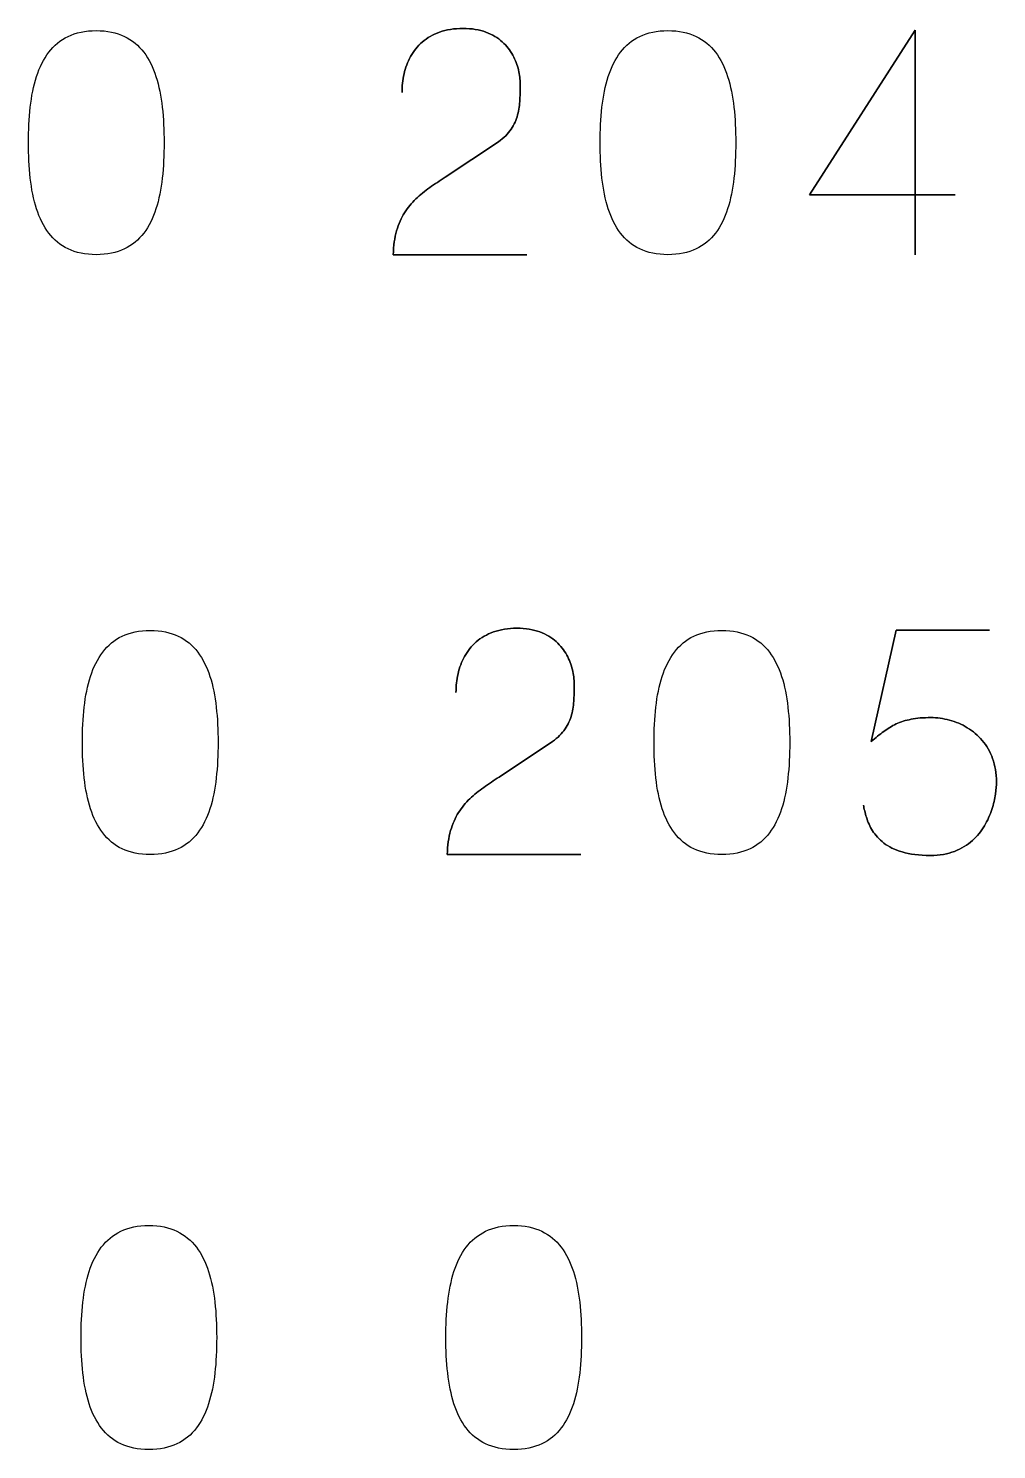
# Model space of a CAD drawing. Header units: millimetres. Extents: x -63 to 11, y -162 to 25.
# Drawn here: x -25.24 to 2.22, y -56.84 to -16.55 of the extents above; entities that cross this region are included whole.
import ezdxf

# ---------------------------------------------------------------- set-up
doc = ezdxf.new("R2010")
doc.units = ezdxf.units.MM
doc.header["$MEASUREMENT"] = 0
doc.layers.add('Layer 1', color=7, linetype='Continuous')

msp = doc.modelspace()

# ---------------------------------------------------------------- linework, layer by layer
at = {"layer": 'Layer 1'}
for points, knots in [([(-23.3139, -22.9685), (-23.0051, -22.967), (-22.739, -22.9126), (-22.5169, -22.8068), (-22.5169, -22.8068), (-22.2963, -22.7009), (-22.1125, -22.5494), (-21.9655, -22.3568), (-21.9655, -22.3568), (-21.8199, -22.1627), (-21.7052, -21.9333), (-21.6199, -21.6686), (-21.6199, -21.6686), (-21.5361, -21.4039), (-21.4758, -21.1143), (-21.442, -20.7966), (-21.442, -20.7966), (-21.4067, -20.479), (-21.3891, -20.1452), (-21.3906, -19.7923), (-21.3906, -19.7923), (-21.3891, -19.4409), (-21.4067, -19.1071), (-21.442, -18.791), (-21.442, -18.791), (-21.4758, -18.4748), (-21.5361, -18.1837), (-21.6199, -17.919), (-21.6199, -17.919), (-21.7052, -17.6558), (-21.8199, -17.4264), (-21.9655, -17.2308), (-21.9655, -17.2308), (-22.1125, -17.0367), (-22.2963, -16.8852), (-22.5169, -16.7794), (-22.5169, -16.7794), (-22.739, -16.672), (-23.0051, -16.6176), (-23.3139, -16.6162), (-23.3139, -16.6162), (-23.6227, -16.6176), (-23.8888, -16.672), (-24.1109, -16.7794), (-24.1109, -16.7794), (-24.3315, -16.8852), (-24.5153, -17.0367), (-24.6623, -17.2308), (-24.6623, -17.2308), (-24.8079, -17.4264), (-24.9226, -17.6558), (-25.0079, -17.919), (-25.0079, -17.919), (-25.0917, -18.1837), (-25.152, -18.4748), (-25.1858, -18.791), (-25.1858, -18.791), (-25.2211, -19.1071), (-25.2387, -19.4409), (-25.2372, -19.7923), (-25.2372, -19.7923), (-25.2387, -20.1452), (-25.2211, -20.479), (-25.1858, -20.7966), (-25.1858, -20.7966), (-25.152, -21.1143), (-25.0917, -21.4039), (-25.0079, -21.6686), (-25.0079, -21.6686), (-24.9226, -21.9333), (-24.8079, -22.1627), (-24.6623, -22.3568), (-24.6623, -22.3568), (-24.5153, -22.5494), (-24.3315, -22.7009), (-24.1109, -22.8068), (-24.1109, -22.8068), (-23.8888, -22.9126), (-23.6227, -22.967), (-23.3139, -22.9685)], [0, 0, 0, 0, 0.047619, 0.047619, 0.047619, 0.047619, 0.0952381, 0.0952381, 0.0952381, 0.0952381, 0.1428571, 0.1428571, 0.1428571, 0.1428571, 0.1904762, 0.1904762, 0.1904762, 0.1904762, 0.2380952, 0.2380952, 0.2380952, 0.2380952, 0.2857143, 0.2857143, 0.2857143, 0.2857143, 0.3333333, 0.3333333, 0.3333333, 0.3333333, 0.3809524, 0.3809524, 0.3809524, 0.3809524, 0.4285714, 0.4285714, 0.4285714, 0.4285714, 0.4761905, 0.4761905, 0.4761905, 0.4761905, 0.5238095, 0.5238095, 0.5238095, 0.5238095, 0.5714286, 0.5714286, 0.5714286, 0.5714286, 0.6190476, 0.6190476, 0.6190476, 0.6190476, 0.6666667, 0.6666667, 0.6666667, 0.6666667, 0.7142857, 0.7142857, 0.7142857, 0.7142857, 0.7619048, 0.7619048, 0.7619048, 0.7619048, 0.8095238, 0.8095238, 0.8095238, 0.8095238, 0.8571429, 0.8571429, 0.8571429, 0.8571429, 0.9047619, 0.9047619, 0.9047619, 0.9047619, 1, 1, 1, 1]), ([(-23.3139, -22.9685), (-23.0051, -22.967), (-22.739, -22.9126), (-22.5169, -22.8068), (-22.5169, -22.8068), (-22.2963, -22.7009), (-22.1125, -22.5494), (-21.9655, -22.3568), (-21.9655, -22.3568), (-21.8199, -22.1627), (-21.7052, -21.9333), (-21.6199, -21.6686), (-21.6199, -21.6686), (-21.5361, -21.4039), (-21.4758, -21.1143), (-21.442, -20.7966), (-21.442, -20.7966), (-21.4067, -20.479), (-21.3891, -20.1452), (-21.3906, -19.7923), (-21.3906, -19.7923), (-21.3891, -19.4409), (-21.4067, -19.1071), (-21.442, -18.791), (-21.442, -18.791), (-21.4758, -18.4748), (-21.5361, -18.1837), (-21.6199, -17.919), (-21.6199, -17.919), (-21.7052, -17.6558), (-21.8199, -17.4264), (-21.9655, -17.2308), (-21.9655, -17.2308), (-22.1125, -17.0367), (-22.2963, -16.8852), (-22.5169, -16.7794), (-22.5169, -16.7794), (-22.739, -16.672), (-23.0051, -16.6176), (-23.3139, -16.6162), (-23.3139, -16.6162), (-23.6227, -16.6176), (-23.8888, -16.672), (-24.1109, -16.7794), (-24.1109, -16.7794), (-24.3315, -16.8852), (-24.5153, -17.0367), (-24.6623, -17.2308), (-24.6623, -17.2308), (-24.8079, -17.4264), (-24.9226, -17.6558), (-25.0079, -17.919), (-25.0079, -17.919), (-25.0917, -18.1837), (-25.152, -18.4748), (-25.1858, -18.791), (-25.1858, -18.791), (-25.2211, -19.1071), (-25.2387, -19.4409), (-25.2372, -19.7923), (-25.2372, -19.7923), (-25.2387, -20.1452), (-25.2211, -20.479), (-25.1858, -20.7966), (-25.1858, -20.7966), (-25.152, -21.1143), (-25.0917, -21.4039), (-25.0079, -21.6686), (-25.0079, -21.6686), (-24.9226, -21.9333), (-24.8079, -22.1627), (-24.6623, -22.3568), (-24.6623, -22.3568), (-24.5153, -22.5494), (-24.3315, -22.7009), (-24.1109, -22.8068), (-24.1109, -22.8068), (-23.8888, -22.9126), (-23.6227, -22.967), (-23.3139, -22.9685)], [0, 0, 0, 0, 0.047619, 0.047619, 0.047619, 0.047619, 0.0952381, 0.0952381, 0.0952381, 0.0952381, 0.1428571, 0.1428571, 0.1428571, 0.1428571, 0.1904762, 0.1904762, 0.1904762, 0.1904762, 0.2380952, 0.2380952, 0.2380952, 0.2380952, 0.2857143, 0.2857143, 0.2857143, 0.2857143, 0.3333333, 0.3333333, 0.3333333, 0.3333333, 0.3809524, 0.3809524, 0.3809524, 0.3809524, 0.4285714, 0.4285714, 0.4285714, 0.4285714, 0.4761905, 0.4761905, 0.4761905, 0.4761905, 0.5238095, 0.5238095, 0.5238095, 0.5238095, 0.5714286, 0.5714286, 0.5714286, 0.5714286, 0.6190476, 0.6190476, 0.6190476, 0.6190476, 0.6666667, 0.6666667, 0.6666667, 0.6666667, 0.7142857, 0.7142857, 0.7142857, 0.7142857, 0.7619048, 0.7619048, 0.7619048, 0.7619048, 0.8095238, 0.8095238, 0.8095238, 0.8095238, 0.8571429, 0.8571429, 0.8571429, 0.8571429, 0.9047619, 0.9047619, 0.9047619, 0.9047619, 1, 1, 1, 1]), ([(-11.1033, -22.9685), (-11.1033, -22.9685), (-14.8882, -22.9685), (-14.8882, -22.9685), (-14.8882, -22.9685), (-14.8809, -22.7126), (-14.8485, -22.4862), (-14.7941, -22.2921), (-14.7941, -22.2921), (-14.7383, -22.098), (-14.6633, -21.9274), (-14.5706, -21.7804), (-14.5706, -21.7804), (-14.4765, -21.6333), (-14.3692, -21.5025), (-14.2471, -21.3878), (-14.2471, -21.3878), (-14.1251, -21.2716), (-13.9942, -21.1657), (-13.8531, -21.0657), (-13.8531, -21.0657), (-13.7119, -20.9672), (-13.5663, -20.8687), (-13.4149, -20.7716), (-13.4149, -20.7716), (-13.4149, -20.7716), (-11.9062, -19.7659), (-11.9062, -19.7659), (-11.9062, -19.7659), (-11.7518, -19.657), (-11.6312, -19.5379), (-11.5459, -19.41), (-11.5459, -19.41), (-11.4592, -19.2821), (-11.3989, -19.1468), (-11.3621, -19.0042), (-11.3621, -19.0042), (-11.3268, -18.863), (-11.3048, -18.7174), (-11.2974, -18.5704), (-11.2974, -18.5704), (-11.2901, -18.4219), (-11.2871, -18.2734), (-11.2886, -18.1248), (-11.2886, -18.1248), (-11.2886, -18.0028), (-11.3048, -17.8719), (-11.3371, -17.7308), (-11.3371, -17.7308), (-11.3709, -17.5911), (-11.4239, -17.4514), (-11.4989, -17.3131), (-11.4989, -17.3131), (-11.5739, -17.1749), (-11.6738, -17.0485), (-11.7988, -16.9338), (-11.7988, -16.9338), (-11.9238, -16.8205), (-12.0782, -16.7294), (-12.262, -16.6603), (-12.262, -16.6603), (-12.4458, -16.5912), (-12.662, -16.5559), (-12.912, -16.5544), (-12.912, -16.5544), (-13.1634, -16.5559), (-13.3854, -16.5912), (-13.5766, -16.6588), (-13.5766, -16.6588), (-13.7678, -16.7264), (-13.931, -16.8205), (-14.0663, -16.9397), (-14.0663, -16.9397), (-14.2015, -17.0588), (-14.3104, -17.197), (-14.3956, -17.3514), (-14.3956, -17.3514), (-14.4809, -17.5058), (-14.5427, -17.6705), (-14.5824, -17.844), (-14.5824, -17.844), (-14.6221, -18.0175), (-14.6412, -18.1939), (-14.6412, -18.3719), (-14.6412, -18.3719), (-14.6412, -18.1939), (-14.6221, -18.0175), (-14.5824, -17.844), (-14.5824, -17.844), (-14.5427, -17.6705), (-14.4809, -17.5058), (-14.3956, -17.3514), (-14.3956, -17.3514), (-14.3104, -17.197), (-14.2015, -17.0588), (-14.0663, -16.9397), (-14.0663, -16.9397), (-13.931, -16.8205), (-13.7678, -16.7264), (-13.5766, -16.6588), (-13.5766, -16.6588), (-13.3854, -16.5912), (-13.1634, -16.5559), (-12.912, -16.5544), (-12.912, -16.5544), (-12.662, -16.5559), (-12.4458, -16.5912), (-12.262, -16.6603), (-12.262, -16.6603), (-12.0782, -16.7294), (-11.9238, -16.8205), (-11.7988, -16.9338), (-11.7988, -16.9338), (-11.6738, -17.0485), (-11.5739, -17.1749), (-11.4989, -17.3131), (-11.4989, -17.3131), (-11.4239, -17.4514), (-11.3709, -17.5911), (-11.3371, -17.7308), (-11.3371, -17.7308), (-11.3048, -17.8719), (-11.2886, -18.0028), (-11.2886, -18.1248), (-11.2886, -18.1248), (-11.2871, -18.2734), (-11.2901, -18.4219), (-11.2974, -18.5704), (-11.2974, -18.5704), (-11.3048, -18.7174), (-11.3268, -18.863), (-11.3621, -19.0042), (-11.3621, -19.0042), (-11.3989, -19.1468), (-11.4592, -19.2821), (-11.5459, -19.41), (-11.5459, -19.41), (-11.6312, -19.5379), (-11.7518, -19.657), (-11.9062, -19.7659), (-11.9062, -19.7659), (-11.9062, -19.7659), (-13.4149, -20.7716), (-13.4149, -20.7716), (-13.4149, -20.7716), (-13.5663, -20.8687), (-13.7119, -20.9672), (-13.8531, -21.0657), (-13.8531, -21.0657), (-13.9942, -21.1657), (-14.1251, -21.2716), (-14.2471, -21.3878), (-14.2471, -21.3878), (-14.3692, -21.5025), (-14.4765, -21.6333), (-14.5706, -21.7804), (-14.5706, -21.7804), (-14.6633, -21.9274), (-14.7383, -22.098), (-14.7941, -22.2921), (-14.7941, -22.2921), (-14.8485, -22.4862), (-14.8809, -22.7126), (-14.8882, -22.9685), (-14.8882, -22.9685), (-14.8882, -22.9685), (-11.1033, -22.9685), (-11.1033, -22.9685)], [0, 0, 0, 0, 0.0232558, 0.0232558, 0.0232558, 0.0232558, 0.0465116, 0.0465116, 0.0465116, 0.0465116, 0.0697674, 0.0697674, 0.0697674, 0.0697674, 0.0930233, 0.0930233, 0.0930233, 0.0930233, 0.1162791, 0.1162791, 0.1162791, 0.1162791, 0.1395349, 0.1395349, 0.1395349, 0.1395349, 0.1627907, 0.1627907, 0.1627907, 0.1627907, 0.1860465, 0.1860465, 0.1860465, 0.1860465, 0.2093023, 0.2093023, 0.2093023, 0.2093023, 0.2325581, 0.2325581, 0.2325581, 0.2325581, 0.255814, 0.255814, 0.255814, 0.255814, 0.2790698, 0.2790698, 0.2790698, 0.2790698, 0.3023256, 0.3023256, 0.3023256, 0.3023256, 0.3255814, 0.3255814, 0.3255814, 0.3255814, 0.3488372, 0.3488372, 0.3488372, 0.3488372, 0.372093, 0.372093, 0.372093, 0.372093, 0.3953488, 0.3953488, 0.3953488, 0.3953488, 0.4186047, 0.4186047, 0.4186047, 0.4186047, 0.4418605, 0.4418605, 0.4418605, 0.4418605, 0.4651163, 0.4651163, 0.4651163, 0.4651163, 0.4883721, 0.4883721, 0.4883721, 0.4883721, 0.5116279, 0.5116279, 0.5116279, 0.5116279, 0.5348837, 0.5348837, 0.5348837, 0.5348837, 0.5581395, 0.5581395, 0.5581395, 0.5581395, 0.5813953, 0.5813953, 0.5813953, 0.5813953, 0.6046512, 0.6046512, 0.6046512, 0.6046512, 0.627907, 0.627907, 0.627907, 0.627907, 0.6511628, 0.6511628, 0.6511628, 0.6511628, 0.6744186, 0.6744186, 0.6744186, 0.6744186, 0.6976744, 0.6976744, 0.6976744, 0.6976744, 0.7209302, 0.7209302, 0.7209302, 0.7209302, 0.744186, 0.744186, 0.744186, 0.744186, 0.7674419, 0.7674419, 0.7674419, 0.7674419, 0.7906977, 0.7906977, 0.7906977, 0.7906977, 0.8139535, 0.8139535, 0.8139535, 0.8139535, 0.8372093, 0.8372093, 0.8372093, 0.8372093, 0.8604651, 0.8604651, 0.8604651, 0.8604651, 0.8837209, 0.8837209, 0.8837209, 0.8837209, 0.9069767, 0.9069767, 0.9069767, 0.9069767, 0.9302326, 0.9302326, 0.9302326, 0.9302326, 0.9534884, 0.9534884, 0.9534884, 0.9534884, 1, 1, 1, 1]), ([(-7.0978, -22.9685), (-6.789, -22.967), (-6.5229, -22.9126), (-6.3008, -22.8068), (-6.3008, -22.8068), (-6.0802, -22.7009), (-5.8964, -22.5494), (-5.7494, -22.3568), (-5.7494, -22.3568), (-5.6038, -22.1627), (-5.4891, -21.9333), (-5.4038, -21.6686), (-5.4038, -21.6686), (-5.32, -21.4039), (-5.2597, -21.1143), (-5.2259, -20.7966), (-5.2259, -20.7966), (-5.1906, -20.479), (-5.173, -20.1452), (-5.1745, -19.7923), (-5.1745, -19.7923), (-5.173, -19.4409), (-5.1906, -19.1071), (-5.2259, -18.791), (-5.2259, -18.791), (-5.2597, -18.4748), (-5.32, -18.1837), (-5.4038, -17.919), (-5.4038, -17.919), (-5.4891, -17.6558), (-5.6038, -17.4264), (-5.7494, -17.2308), (-5.7494, -17.2308), (-5.8964, -17.0367), (-6.0802, -16.8852), (-6.3008, -16.7794), (-6.3008, -16.7794), (-6.5229, -16.672), (-6.789, -16.6176), (-7.0978, -16.6162), (-7.0978, -16.6162), (-7.4066, -16.6176), (-7.6727, -16.672), (-7.8948, -16.7794), (-7.8948, -16.7794), (-8.1154, -16.8852), (-8.2992, -17.0367), (-8.4462, -17.2308), (-8.4462, -17.2308), (-8.5918, -17.4264), (-8.7065, -17.6558), (-8.7918, -17.919), (-8.7918, -17.919), (-8.8756, -18.1837), (-8.9359, -18.4748), (-8.9697, -18.791), (-8.9697, -18.791), (-9.005, -19.1071), (-9.0226, -19.4409), (-9.0211, -19.7923), (-9.0211, -19.7923), (-9.0226, -20.1452), (-9.005, -20.479), (-8.9697, -20.7966), (-8.9697, -20.7966), (-8.9359, -21.1143), (-8.8756, -21.4039), (-8.7918, -21.6686), (-8.7918, -21.6686), (-8.7065, -21.9333), (-8.5918, -22.1627), (-8.4462, -22.3568), (-8.4462, -22.3568), (-8.2992, -22.5494), (-8.1154, -22.7009), (-7.8948, -22.8068), (-7.8948, -22.8068), (-7.6727, -22.9126), (-7.4066, -22.967), (-7.0978, -22.9685)], [0, 0, 0, 0, 0.047619, 0.047619, 0.047619, 0.047619, 0.0952381, 0.0952381, 0.0952381, 0.0952381, 0.1428571, 0.1428571, 0.1428571, 0.1428571, 0.1904762, 0.1904762, 0.1904762, 0.1904762, 0.2380952, 0.2380952, 0.2380952, 0.2380952, 0.2857143, 0.2857143, 0.2857143, 0.2857143, 0.3333333, 0.3333333, 0.3333333, 0.3333333, 0.3809524, 0.3809524, 0.3809524, 0.3809524, 0.4285714, 0.4285714, 0.4285714, 0.4285714, 0.4761905, 0.4761905, 0.4761905, 0.4761905, 0.5238095, 0.5238095, 0.5238095, 0.5238095, 0.5714286, 0.5714286, 0.5714286, 0.5714286, 0.6190476, 0.6190476, 0.6190476, 0.6190476, 0.6666667, 0.6666667, 0.6666667, 0.6666667, 0.7142857, 0.7142857, 0.7142857, 0.7142857, 0.7619048, 0.7619048, 0.7619048, 0.7619048, 0.8095238, 0.8095238, 0.8095238, 0.8095238, 0.8571429, 0.8571429, 0.8571429, 0.8571429, 0.9047619, 0.9047619, 0.9047619, 0.9047619, 1, 1, 1, 1]), ([(-7.0978, -22.9685), (-6.789, -22.967), (-6.5229, -22.9126), (-6.3008, -22.8068), (-6.3008, -22.8068), (-6.0802, -22.7009), (-5.8964, -22.5494), (-5.7494, -22.3568), (-5.7494, -22.3568), (-5.6038, -22.1627), (-5.4891, -21.9333), (-5.4038, -21.6686), (-5.4038, -21.6686), (-5.32, -21.4039), (-5.2597, -21.1143), (-5.2259, -20.7966), (-5.2259, -20.7966), (-5.1906, -20.479), (-5.173, -20.1452), (-5.1745, -19.7923), (-5.1745, -19.7923), (-5.173, -19.4409), (-5.1906, -19.1071), (-5.2259, -18.791), (-5.2259, -18.791), (-5.2597, -18.4748), (-5.32, -18.1837), (-5.4038, -17.919), (-5.4038, -17.919), (-5.4891, -17.6558), (-5.6038, -17.4264), (-5.7494, -17.2308), (-5.7494, -17.2308), (-5.8964, -17.0367), (-6.0802, -16.8852), (-6.3008, -16.7794), (-6.3008, -16.7794), (-6.5229, -16.672), (-6.789, -16.6176), (-7.0978, -16.6162), (-7.0978, -16.6162), (-7.4066, -16.6176), (-7.6727, -16.672), (-7.8948, -16.7794), (-7.8948, -16.7794), (-8.1154, -16.8852), (-8.2992, -17.0367), (-8.4462, -17.2308), (-8.4462, -17.2308), (-8.5918, -17.4264), (-8.7065, -17.6558), (-8.7918, -17.919), (-8.7918, -17.919), (-8.8756, -18.1837), (-8.9359, -18.4748), (-8.9697, -18.791), (-8.9697, -18.791), (-9.005, -19.1071), (-9.0226, -19.4409), (-9.0211, -19.7923), (-9.0211, -19.7923), (-9.0226, -20.1452), (-9.005, -20.479), (-8.9697, -20.7966), (-8.9697, -20.7966), (-8.9359, -21.1143), (-8.8756, -21.4039), (-8.7918, -21.6686), (-8.7918, -21.6686), (-8.7065, -21.9333), (-8.5918, -22.1627), (-8.4462, -22.3568), (-8.4462, -22.3568), (-8.2992, -22.5494), (-8.1154, -22.7009), (-7.8948, -22.8068), (-7.8948, -22.8068), (-7.6727, -22.9126), (-7.4066, -22.967), (-7.0978, -22.9685)], [0, 0, 0, 0, 0.047619, 0.047619, 0.047619, 0.047619, 0.0952381, 0.0952381, 0.0952381, 0.0952381, 0.1428571, 0.1428571, 0.1428571, 0.1428571, 0.1904762, 0.1904762, 0.1904762, 0.1904762, 0.2380952, 0.2380952, 0.2380952, 0.2380952, 0.2857143, 0.2857143, 0.2857143, 0.2857143, 0.3333333, 0.3333333, 0.3333333, 0.3333333, 0.3809524, 0.3809524, 0.3809524, 0.3809524, 0.4285714, 0.4285714, 0.4285714, 0.4285714, 0.4761905, 0.4761905, 0.4761905, 0.4761905, 0.5238095, 0.5238095, 0.5238095, 0.5238095, 0.5714286, 0.5714286, 0.5714286, 0.5714286, 0.6190476, 0.6190476, 0.6190476, 0.6190476, 0.6666667, 0.6666667, 0.6666667, 0.6666667, 0.7142857, 0.7142857, 0.7142857, 0.7142857, 0.7619048, 0.7619048, 0.7619048, 0.7619048, 0.8095238, 0.8095238, 0.8095238, 0.8095238, 0.8571429, 0.8571429, 0.8571429, 0.8571429, 0.9047619, 0.9047619, 0.9047619, 0.9047619, 1, 1, 1, 1]), ([(-0.0837, -22.9685), (-0.0837, -22.9685), (-0.0837, -16.6073), (-0.0837, -16.6073), (-0.0837, -16.6073), (-0.0837, -16.6073), (-3.0834, -21.2745), (-3.0834, -21.2745), (-3.0834, -21.2745), (-3.0834, -21.2745), (1.0456, -21.2745), (1.0456, -21.2745), (1.0456, -21.2745), (1.0456, -21.2745), (-3.0834, -21.2745), (-3.0834, -21.2745), (-3.0834, -21.2745), (-3.0834, -21.2745), (-0.0837, -16.6073), (-0.0837, -16.6073), (-0.0837, -16.6073), (-0.0837, -16.6073), (-0.0837, -22.9685), (-0.0837, -22.9685)], [0, 0, 0, 0, 0.1428571, 0.1428571, 0.1428571, 0.1428571, 0.2857143, 0.2857143, 0.2857143, 0.2857143, 0.4285714, 0.4285714, 0.4285714, 0.4285714, 0.5714286, 0.5714286, 0.5714286, 0.5714286, 0.7142857, 0.7142857, 0.7142857, 0.7142857, 1, 1, 1, 1]), ([(-21.7831, -39.9717), (-21.4743, -39.9702), (-21.2082, -39.9158), (-20.9861, -39.81), (-20.9861, -39.81), (-20.7655, -39.7041), (-20.5817, -39.5526), (-20.4347, -39.36), (-20.4347, -39.36), (-20.2891, -39.1659), (-20.1744, -38.9365), (-20.0891, -38.6718), (-20.0891, -38.6718), (-20.0053, -38.4071), (-19.945, -38.1175), (-19.9112, -37.7998), (-19.9112, -37.7998), (-19.8759, -37.4822), (-19.8583, -37.1484), (-19.8598, -36.7955), (-19.8598, -36.7955), (-19.8583, -36.4441), (-19.8759, -36.1103), (-19.9112, -35.7942), (-19.9112, -35.7942), (-19.945, -35.478), (-20.0053, -35.1869), (-20.0891, -34.9222), (-20.0891, -34.9222), (-20.1744, -34.659), (-20.2891, -34.4296), (-20.4347, -34.234), (-20.4347, -34.234), (-20.5817, -34.0399), (-20.7655, -33.8884), (-20.9861, -33.7826), (-20.9861, -33.7826), (-21.2082, -33.6752), (-21.4743, -33.6208), (-21.7831, -33.6194), (-21.7831, -33.6194), (-22.0919, -33.6208), (-22.358, -33.6752), (-22.5801, -33.7826), (-22.5801, -33.7826), (-22.8007, -33.8884), (-22.9845, -34.0399), (-23.1315, -34.234), (-23.1315, -34.234), (-23.2771, -34.4296), (-23.3918, -34.659), (-23.4771, -34.9222), (-23.4771, -34.9222), (-23.5609, -35.1869), (-23.6212, -35.478), (-23.655, -35.7942), (-23.655, -35.7942), (-23.6903, -36.1103), (-23.7079, -36.4441), (-23.7064, -36.7955), (-23.7064, -36.7955), (-23.7079, -37.1484), (-23.6903, -37.4822), (-23.655, -37.7998), (-23.655, -37.7998), (-23.6212, -38.1175), (-23.5609, -38.4071), (-23.4771, -38.6718), (-23.4771, -38.6718), (-23.3918, -38.9365), (-23.2771, -39.1659), (-23.1315, -39.36), (-23.1315, -39.36), (-22.9845, -39.5526), (-22.8007, -39.7041), (-22.5801, -39.81), (-22.5801, -39.81), (-22.358, -39.9158), (-22.0919, -39.9702), (-21.7831, -39.9717)], [0, 0, 0, 0, 0.047619, 0.047619, 0.047619, 0.047619, 0.0952381, 0.0952381, 0.0952381, 0.0952381, 0.1428571, 0.1428571, 0.1428571, 0.1428571, 0.1904762, 0.1904762, 0.1904762, 0.1904762, 0.2380952, 0.2380952, 0.2380952, 0.2380952, 0.2857143, 0.2857143, 0.2857143, 0.2857143, 0.3333333, 0.3333333, 0.3333333, 0.3333333, 0.3809524, 0.3809524, 0.3809524, 0.3809524, 0.4285714, 0.4285714, 0.4285714, 0.4285714, 0.4761905, 0.4761905, 0.4761905, 0.4761905, 0.5238095, 0.5238095, 0.5238095, 0.5238095, 0.5714286, 0.5714286, 0.5714286, 0.5714286, 0.6190476, 0.6190476, 0.6190476, 0.6190476, 0.6666667, 0.6666667, 0.6666667, 0.6666667, 0.7142857, 0.7142857, 0.7142857, 0.7142857, 0.7619048, 0.7619048, 0.7619048, 0.7619048, 0.8095238, 0.8095238, 0.8095238, 0.8095238, 0.8571429, 0.8571429, 0.8571429, 0.8571429, 0.9047619, 0.9047619, 0.9047619, 0.9047619, 1, 1, 1, 1]), ([(-21.7831, -39.9717), (-21.4743, -39.9702), (-21.2082, -39.9158), (-20.9861, -39.81), (-20.9861, -39.81), (-20.7655, -39.7041), (-20.5817, -39.5526), (-20.4347, -39.36), (-20.4347, -39.36), (-20.2891, -39.1659), (-20.1744, -38.9365), (-20.0891, -38.6718), (-20.0891, -38.6718), (-20.0053, -38.4071), (-19.945, -38.1175), (-19.9112, -37.7998), (-19.9112, -37.7998), (-19.8759, -37.4822), (-19.8583, -37.1484), (-19.8598, -36.7955), (-19.8598, -36.7955), (-19.8583, -36.4441), (-19.8759, -36.1103), (-19.9112, -35.7942), (-19.9112, -35.7942), (-19.945, -35.478), (-20.0053, -35.1869), (-20.0891, -34.9222), (-20.0891, -34.9222), (-20.1744, -34.659), (-20.2891, -34.4296), (-20.4347, -34.234), (-20.4347, -34.234), (-20.5817, -34.0399), (-20.7655, -33.8884), (-20.9861, -33.7826), (-20.9861, -33.7826), (-21.2082, -33.6752), (-21.4743, -33.6208), (-21.7831, -33.6194), (-21.7831, -33.6194), (-22.0919, -33.6208), (-22.358, -33.6752), (-22.5801, -33.7826), (-22.5801, -33.7826), (-22.8007, -33.8884), (-22.9845, -34.0399), (-23.1315, -34.234), (-23.1315, -34.234), (-23.2771, -34.4296), (-23.3918, -34.659), (-23.4771, -34.9222), (-23.4771, -34.9222), (-23.5609, -35.1869), (-23.6212, -35.478), (-23.655, -35.7942), (-23.655, -35.7942), (-23.6903, -36.1103), (-23.7079, -36.4441), (-23.7064, -36.7955), (-23.7064, -36.7955), (-23.7079, -37.1484), (-23.6903, -37.4822), (-23.655, -37.7998), (-23.655, -37.7998), (-23.6212, -38.1175), (-23.5609, -38.4071), (-23.4771, -38.6718), (-23.4771, -38.6718), (-23.3918, -38.9365), (-23.2771, -39.1659), (-23.1315, -39.36), (-23.1315, -39.36), (-22.9845, -39.5526), (-22.8007, -39.7041), (-22.5801, -39.81), (-22.5801, -39.81), (-22.358, -39.9158), (-22.0919, -39.9702), (-21.7831, -39.9717)], [0, 0, 0, 0, 0.047619, 0.047619, 0.047619, 0.047619, 0.0952381, 0.0952381, 0.0952381, 0.0952381, 0.1428571, 0.1428571, 0.1428571, 0.1428571, 0.1904762, 0.1904762, 0.1904762, 0.1904762, 0.2380952, 0.2380952, 0.2380952, 0.2380952, 0.2857143, 0.2857143, 0.2857143, 0.2857143, 0.3333333, 0.3333333, 0.3333333, 0.3333333, 0.3809524, 0.3809524, 0.3809524, 0.3809524, 0.4285714, 0.4285714, 0.4285714, 0.4285714, 0.4761905, 0.4761905, 0.4761905, 0.4761905, 0.5238095, 0.5238095, 0.5238095, 0.5238095, 0.5714286, 0.5714286, 0.5714286, 0.5714286, 0.6190476, 0.6190476, 0.6190476, 0.6190476, 0.6666667, 0.6666667, 0.6666667, 0.6666667, 0.7142857, 0.7142857, 0.7142857, 0.7142857, 0.7619048, 0.7619048, 0.7619048, 0.7619048, 0.8095238, 0.8095238, 0.8095238, 0.8095238, 0.8571429, 0.8571429, 0.8571429, 0.8571429, 0.9047619, 0.9047619, 0.9047619, 0.9047619, 1, 1, 1, 1]), ([(-9.5725, -39.9717), (-9.5725, -39.9717), (-13.3574, -39.9717), (-13.3574, -39.9717), (-13.3574, -39.9717), (-13.3501, -39.7158), (-13.3177, -39.4894), (-13.2633, -39.2953), (-13.2633, -39.2953), (-13.2075, -39.1012), (-13.1325, -38.9306), (-13.0398, -38.7836), (-13.0398, -38.7836), (-12.9457, -38.6365), (-12.8384, -38.5057), (-12.7163, -38.391), (-12.7163, -38.391), (-12.5943, -38.2748), (-12.4634, -38.1689), (-12.3223, -38.0689), (-12.3223, -38.0689), (-12.1811, -37.9704), (-12.0355, -37.8719), (-11.8841, -37.7748), (-11.8841, -37.7748), (-11.8841, -37.7748), (-10.3754, -36.7691), (-10.3754, -36.7691), (-10.3754, -36.7691), (-10.221, -36.6602), (-10.1004, -36.5411), (-10.0151, -36.4132), (-10.0151, -36.4132), (-9.9284, -36.2853), (-9.8681, -36.15), (-9.8313, -36.0074), (-9.8313, -36.0074), (-9.796, -35.8662), (-9.774, -35.7206), (-9.7666, -35.5736), (-9.7666, -35.5736), (-9.7593, -35.4251), (-9.7563, -35.2766), (-9.7578, -35.128), (-9.7578, -35.128), (-9.7578, -35.006), (-9.774, -34.8751), (-9.8063, -34.734), (-9.8063, -34.734), (-9.8401, -34.5943), (-9.8931, -34.4546), (-9.9681, -34.3163), (-9.9681, -34.3163), (-10.0431, -34.1781), (-10.143, -34.0517), (-10.268, -33.937), (-10.268, -33.937), (-10.393, -33.8237), (-10.5474, -33.7326), (-10.7312, -33.6635), (-10.7312, -33.6635), (-10.915, -33.5944), (-11.1312, -33.5591), (-11.3812, -33.5576), (-11.3812, -33.5576), (-11.6326, -33.5591), (-11.8546, -33.5944), (-12.0458, -33.662), (-12.0458, -33.662), (-12.237, -33.7296), (-12.4002, -33.8237), (-12.5355, -33.9429), (-12.5355, -33.9429), (-12.6707, -34.062), (-12.7796, -34.2002), (-12.8648, -34.3546), (-12.8648, -34.3546), (-12.9501, -34.509), (-13.0119, -34.6737), (-13.0516, -34.8472), (-13.0516, -34.8472), (-13.0913, -35.0207), (-13.1104, -35.1971), (-13.1104, -35.3751), (-13.1104, -35.3751), (-13.1104, -35.1971), (-13.0913, -35.0207), (-13.0516, -34.8472), (-13.0516, -34.8472), (-13.0119, -34.6737), (-12.9501, -34.509), (-12.8648, -34.3546), (-12.8648, -34.3546), (-12.7796, -34.2002), (-12.6707, -34.062), (-12.5355, -33.9429), (-12.5355, -33.9429), (-12.4002, -33.8237), (-12.237, -33.7296), (-12.0458, -33.662), (-12.0458, -33.662), (-11.8546, -33.5944), (-11.6326, -33.5591), (-11.3812, -33.5576), (-11.3812, -33.5576), (-11.1312, -33.5591), (-10.915, -33.5944), (-10.7312, -33.6635), (-10.7312, -33.6635), (-10.5474, -33.7326), (-10.393, -33.8237), (-10.268, -33.937), (-10.268, -33.937), (-10.143, -34.0517), (-10.0431, -34.1781), (-9.9681, -34.3163), (-9.9681, -34.3163), (-9.8931, -34.4546), (-9.8401, -34.5943), (-9.8063, -34.734), (-9.8063, -34.734), (-9.774, -34.8751), (-9.7578, -35.006), (-9.7578, -35.128), (-9.7578, -35.128), (-9.7563, -35.2766), (-9.7593, -35.4251), (-9.7666, -35.5736), (-9.7666, -35.5736), (-9.774, -35.7206), (-9.796, -35.8662), (-9.8313, -36.0074), (-9.8313, -36.0074), (-9.8681, -36.15), (-9.9284, -36.2853), (-10.0151, -36.4132), (-10.0151, -36.4132), (-10.1004, -36.5411), (-10.221, -36.6602), (-10.3754, -36.7691), (-10.3754, -36.7691), (-10.3754, -36.7691), (-11.8841, -37.7748), (-11.8841, -37.7748), (-11.8841, -37.7748), (-12.0355, -37.8719), (-12.1811, -37.9704), (-12.3223, -38.0689), (-12.3223, -38.0689), (-12.4634, -38.1689), (-12.5943, -38.2748), (-12.7163, -38.391), (-12.7163, -38.391), (-12.8384, -38.5057), (-12.9457, -38.6365), (-13.0398, -38.7836), (-13.0398, -38.7836), (-13.1325, -38.9306), (-13.2075, -39.1012), (-13.2633, -39.2953), (-13.2633, -39.2953), (-13.3177, -39.4894), (-13.3501, -39.7158), (-13.3574, -39.9717), (-13.3574, -39.9717), (-13.3574, -39.9717), (-9.5725, -39.9717), (-9.5725, -39.9717)], [0, 0, 0, 0, 0.0232558, 0.0232558, 0.0232558, 0.0232558, 0.0465116, 0.0465116, 0.0465116, 0.0465116, 0.0697674, 0.0697674, 0.0697674, 0.0697674, 0.0930233, 0.0930233, 0.0930233, 0.0930233, 0.1162791, 0.1162791, 0.1162791, 0.1162791, 0.1395349, 0.1395349, 0.1395349, 0.1395349, 0.1627907, 0.1627907, 0.1627907, 0.1627907, 0.1860465, 0.1860465, 0.1860465, 0.1860465, 0.2093023, 0.2093023, 0.2093023, 0.2093023, 0.2325581, 0.2325581, 0.2325581, 0.2325581, 0.255814, 0.255814, 0.255814, 0.255814, 0.2790698, 0.2790698, 0.2790698, 0.2790698, 0.3023256, 0.3023256, 0.3023256, 0.3023256, 0.3255814, 0.3255814, 0.3255814, 0.3255814, 0.3488372, 0.3488372, 0.3488372, 0.3488372, 0.372093, 0.372093, 0.372093, 0.372093, 0.3953488, 0.3953488, 0.3953488, 0.3953488, 0.4186047, 0.4186047, 0.4186047, 0.4186047, 0.4418605, 0.4418605, 0.4418605, 0.4418605, 0.4651163, 0.4651163, 0.4651163, 0.4651163, 0.4883721, 0.4883721, 0.4883721, 0.4883721, 0.5116279, 0.5116279, 0.5116279, 0.5116279, 0.5348837, 0.5348837, 0.5348837, 0.5348837, 0.5581395, 0.5581395, 0.5581395, 0.5581395, 0.5813953, 0.5813953, 0.5813953, 0.5813953, 0.6046512, 0.6046512, 0.6046512, 0.6046512, 0.627907, 0.627907, 0.627907, 0.627907, 0.6511628, 0.6511628, 0.6511628, 0.6511628, 0.6744186, 0.6744186, 0.6744186, 0.6744186, 0.6976744, 0.6976744, 0.6976744, 0.6976744, 0.7209302, 0.7209302, 0.7209302, 0.7209302, 0.744186, 0.744186, 0.744186, 0.744186, 0.7674419, 0.7674419, 0.7674419, 0.7674419, 0.7906977, 0.7906977, 0.7906977, 0.7906977, 0.8139535, 0.8139535, 0.8139535, 0.8139535, 0.8372093, 0.8372093, 0.8372093, 0.8372093, 0.8604651, 0.8604651, 0.8604651, 0.8604651, 0.8837209, 0.8837209, 0.8837209, 0.8837209, 0.9069767, 0.9069767, 0.9069767, 0.9069767, 0.9302326, 0.9302326, 0.9302326, 0.9302326, 0.9534884, 0.9534884, 0.9534884, 0.9534884, 1, 1, 1, 1]), ([(-5.567, -39.9717), (-5.2582, -39.9702), (-4.9921, -39.9158), (-4.77, -39.81), (-4.77, -39.81), (-4.5494, -39.7041), (-4.3656, -39.5526), (-4.2186, -39.36), (-4.2186, -39.36), (-4.073, -39.1659), (-3.9583, -38.9365), (-3.873, -38.6718), (-3.873, -38.6718), (-3.7892, -38.4071), (-3.7289, -38.1175), (-3.6951, -37.7998), (-3.6951, -37.7998), (-3.6598, -37.4822), (-3.6422, -37.1484), (-3.6437, -36.7955), (-3.6437, -36.7955), (-3.6422, -36.4441), (-3.6598, -36.1103), (-3.6951, -35.7942), (-3.6951, -35.7942), (-3.7289, -35.478), (-3.7892, -35.1869), (-3.873, -34.9222), (-3.873, -34.9222), (-3.9583, -34.659), (-4.073, -34.4296), (-4.2186, -34.234), (-4.2186, -34.234), (-4.3656, -34.0399), (-4.5494, -33.8884), (-4.77, -33.7826), (-4.77, -33.7826), (-4.9921, -33.6752), (-5.2582, -33.6208), (-5.567, -33.6194), (-5.567, -33.6194), (-5.8758, -33.6208), (-6.1419, -33.6752), (-6.364, -33.7826), (-6.364, -33.7826), (-6.5846, -33.8884), (-6.7684, -34.0399), (-6.9154, -34.234), (-6.9154, -34.234), (-7.061, -34.4296), (-7.1757, -34.659), (-7.261, -34.9222), (-7.261, -34.9222), (-7.3448, -35.1869), (-7.4051, -35.478), (-7.4389, -35.7942), (-7.4389, -35.7942), (-7.4742, -36.1103), (-7.4918, -36.4441), (-7.4903, -36.7955), (-7.4903, -36.7955), (-7.4918, -37.1484), (-7.4742, -37.4822), (-7.4389, -37.7998), (-7.4389, -37.7998), (-7.4051, -38.1175), (-7.3448, -38.4071), (-7.261, -38.6718), (-7.261, -38.6718), (-7.1757, -38.9365), (-7.061, -39.1659), (-6.9154, -39.36), (-6.9154, -39.36), (-6.7684, -39.5526), (-6.5846, -39.7041), (-6.364, -39.81), (-6.364, -39.81), (-6.1419, -39.9158), (-5.8758, -39.9702), (-5.567, -39.9717)], [0, 0, 0, 0, 0.047619, 0.047619, 0.047619, 0.047619, 0.0952381, 0.0952381, 0.0952381, 0.0952381, 0.1428571, 0.1428571, 0.1428571, 0.1428571, 0.1904762, 0.1904762, 0.1904762, 0.1904762, 0.2380952, 0.2380952, 0.2380952, 0.2380952, 0.2857143, 0.2857143, 0.2857143, 0.2857143, 0.3333333, 0.3333333, 0.3333333, 0.3333333, 0.3809524, 0.3809524, 0.3809524, 0.3809524, 0.4285714, 0.4285714, 0.4285714, 0.4285714, 0.4761905, 0.4761905, 0.4761905, 0.4761905, 0.5238095, 0.5238095, 0.5238095, 0.5238095, 0.5714286, 0.5714286, 0.5714286, 0.5714286, 0.6190476, 0.6190476, 0.6190476, 0.6190476, 0.6666667, 0.6666667, 0.6666667, 0.6666667, 0.7142857, 0.7142857, 0.7142857, 0.7142857, 0.7619048, 0.7619048, 0.7619048, 0.7619048, 0.8095238, 0.8095238, 0.8095238, 0.8095238, 0.8571429, 0.8571429, 0.8571429, 0.8571429, 0.9047619, 0.9047619, 0.9047619, 0.9047619, 1, 1, 1, 1]), ([(-5.567, -39.9717), (-5.2582, -39.9702), (-4.9921, -39.9158), (-4.77, -39.81), (-4.77, -39.81), (-4.5494, -39.7041), (-4.3656, -39.5526), (-4.2186, -39.36), (-4.2186, -39.36), (-4.073, -39.1659), (-3.9583, -38.9365), (-3.873, -38.6718), (-3.873, -38.6718), (-3.7892, -38.4071), (-3.7289, -38.1175), (-3.6951, -37.7998), (-3.6951, -37.7998), (-3.6598, -37.4822), (-3.6422, -37.1484), (-3.6437, -36.7955), (-3.6437, -36.7955), (-3.6422, -36.4441), (-3.6598, -36.1103), (-3.6951, -35.7942), (-3.6951, -35.7942), (-3.7289, -35.478), (-3.7892, -35.1869), (-3.873, -34.9222), (-3.873, -34.9222), (-3.9583, -34.659), (-4.073, -34.4296), (-4.2186, -34.234), (-4.2186, -34.234), (-4.3656, -34.0399), (-4.5494, -33.8884), (-4.77, -33.7826), (-4.77, -33.7826), (-4.9921, -33.6752), (-5.2582, -33.6208), (-5.567, -33.6194), (-5.567, -33.6194), (-5.8758, -33.6208), (-6.1419, -33.6752), (-6.364, -33.7826), (-6.364, -33.7826), (-6.5846, -33.8884), (-6.7684, -34.0399), (-6.9154, -34.234), (-6.9154, -34.234), (-7.061, -34.4296), (-7.1757, -34.659), (-7.261, -34.9222), (-7.261, -34.9222), (-7.3448, -35.1869), (-7.4051, -35.478), (-7.4389, -35.7942), (-7.4389, -35.7942), (-7.4742, -36.1103), (-7.4918, -36.4441), (-7.4903, -36.7955), (-7.4903, -36.7955), (-7.4918, -37.1484), (-7.4742, -37.4822), (-7.4389, -37.7998), (-7.4389, -37.7998), (-7.4051, -38.1175), (-7.3448, -38.4071), (-7.261, -38.6718), (-7.261, -38.6718), (-7.1757, -38.9365), (-7.061, -39.1659), (-6.9154, -39.36), (-6.9154, -39.36), (-6.7684, -39.5526), (-6.5846, -39.7041), (-6.364, -39.81), (-6.364, -39.81), (-6.1419, -39.9158), (-5.8758, -39.9702), (-5.567, -39.9717)], [0, 0, 0, 0, 0.047619, 0.047619, 0.047619, 0.047619, 0.0952381, 0.0952381, 0.0952381, 0.0952381, 0.1428571, 0.1428571, 0.1428571, 0.1428571, 0.1904762, 0.1904762, 0.1904762, 0.1904762, 0.2380952, 0.2380952, 0.2380952, 0.2380952, 0.2857143, 0.2857143, 0.2857143, 0.2857143, 0.3333333, 0.3333333, 0.3333333, 0.3333333, 0.3809524, 0.3809524, 0.3809524, 0.3809524, 0.4285714, 0.4285714, 0.4285714, 0.4285714, 0.4761905, 0.4761905, 0.4761905, 0.4761905, 0.5238095, 0.5238095, 0.5238095, 0.5238095, 0.5714286, 0.5714286, 0.5714286, 0.5714286, 0.6190476, 0.6190476, 0.6190476, 0.6190476, 0.6666667, 0.6666667, 0.6666667, 0.6666667, 0.7142857, 0.7142857, 0.7142857, 0.7142857, 0.7619048, 0.7619048, 0.7619048, 0.7619048, 0.8095238, 0.8095238, 0.8095238, 0.8095238, 0.8571429, 0.8571429, 0.8571429, 0.8571429, 0.9047619, 0.9047619, 0.9047619, 0.9047619, 1, 1, 1, 1]), ([(2.0205, -33.6105), (2.0205, -33.6105), (-0.6263, -33.6105), (-0.6263, -33.6105), (-0.6263, -33.6105), (-0.6263, -33.6105), (-1.3321, -36.7691), (-1.3321, -36.7691), (-1.3321, -36.7691), (-1.2086, -36.6632), (-1.0909, -36.5676), (-0.9777, -36.4838), (-0.9777, -36.4838), (-0.8659, -36.4), (-0.7483, -36.3294), (-0.6233, -36.2706), (-0.6233, -36.2706), (-0.4998, -36.2118), (-0.3586, -36.1676), (-0.1998, -36.1368), (-0.1998, -36.1368), (-0.0425, -36.1059), (0.1457, -36.0897), (0.3619, -36.0897), (0.3619, -36.0897), (0.5383, -36.0897), (0.7148, -36.1132), (0.8912, -36.1618), (0.8912, -36.1618), (1.0677, -36.2088), (1.2353, -36.2809), (1.3941, -36.3764), (1.3941, -36.3764), (1.5544, -36.4735), (1.6956, -36.5941), (1.8191, -36.7397), (1.8191, -36.7397), (1.9441, -36.8852), (2.0426, -37.0558), (2.1132, -37.2514), (2.1132, -37.2514), (2.1852, -37.4469), (2.222, -37.669), (2.2235, -37.916), (2.2235, -37.916), (2.2249, -38.0072), (2.2146, -38.1219), (2.1941, -38.2572), (2.1941, -38.2572), (2.1749, -38.3924), (2.1397, -38.5395), (2.0897, -38.6953), (2.0897, -38.6953), (2.0397, -38.8512), (1.9691, -39.0056), (1.8794, -39.1585), (1.8794, -39.1585), (1.7897, -39.3115), (1.675, -39.4512), (1.5368, -39.5776), (1.5368, -39.5776), (1.3985, -39.7041), (1.2309, -39.8055), (1.0353, -39.882), (1.0353, -39.882), (0.8383, -39.957), (0.6074, -39.9967), (0.3442, -39.9982), (0.3442, -39.9982), (0.0296, -39.9967), (-0.2351, -39.9629), (-0.4498, -39.8996), (-0.4498, -39.8996), (-0.6645, -39.8349), (-0.8395, -39.7511), (-0.9748, -39.6453), (-0.9748, -39.6453), (-1.1115, -39.5394), (-1.2174, -39.4232), (-1.2938, -39.2968), (-1.2938, -39.2968), (-1.3703, -39.1703), (-1.4277, -39.0438), (-1.4659, -38.9174), (-1.4659, -38.9174), (-1.5041, -38.7909), (-1.5335, -38.6748), (-1.5526, -38.5689), (-1.5526, -38.5689), (-1.5335, -38.6748), (-1.5041, -38.7909), (-1.4659, -38.9174), (-1.4659, -38.9174), (-1.4277, -39.0438), (-1.3703, -39.1703), (-1.2938, -39.2968), (-1.2938, -39.2968), (-1.2174, -39.4232), (-1.1115, -39.5394), (-0.9748, -39.6453), (-0.9748, -39.6453), (-0.8395, -39.7511), (-0.6645, -39.8349), (-0.4498, -39.8996), (-0.4498, -39.8996), (-0.2351, -39.9629), (0.0296, -39.9967), (0.3442, -39.9982), (0.3442, -39.9982), (0.6074, -39.9967), (0.8383, -39.957), (1.0353, -39.882), (1.0353, -39.882), (1.2309, -39.8055), (1.3985, -39.7041), (1.5368, -39.5776), (1.5368, -39.5776), (1.675, -39.4512), (1.7897, -39.3115), (1.8794, -39.1585), (1.8794, -39.1585), (1.9691, -39.0056), (2.0397, -38.8512), (2.0897, -38.6953), (2.0897, -38.6953), (2.1397, -38.5395), (2.1749, -38.3924), (2.1941, -38.2572), (2.1941, -38.2572), (2.2146, -38.1219), (2.2249, -38.0072), (2.2235, -37.916), (2.2235, -37.916), (2.222, -37.669), (2.1852, -37.4469), (2.1132, -37.2514), (2.1132, -37.2514), (2.0426, -37.0558), (1.9441, -36.8852), (1.8191, -36.7397), (1.8191, -36.7397), (1.6956, -36.5941), (1.5544, -36.4735), (1.3941, -36.3764), (1.3941, -36.3764), (1.2353, -36.2809), (1.0677, -36.2088), (0.8912, -36.1618), (0.8912, -36.1618), (0.7148, -36.1132), (0.5383, -36.0897), (0.3619, -36.0897), (0.3619, -36.0897), (0.1457, -36.0897), (-0.0425, -36.1059), (-0.1998, -36.1368), (-0.1998, -36.1368), (-0.3586, -36.1676), (-0.4998, -36.2118), (-0.6233, -36.2706), (-0.6233, -36.2706), (-0.7483, -36.3294), (-0.8659, -36.4), (-0.9777, -36.4838), (-0.9777, -36.4838), (-1.0909, -36.5676), (-1.2086, -36.6632), (-1.3321, -36.7691), (-1.3321, -36.7691), (-1.3321, -36.7691), (-0.6263, -33.6105), (-0.6263, -33.6105), (-0.6263, -33.6105), (-0.6263, -33.6105), (2.0205, -33.6105), (2.0205, -33.6105)], [0, 0, 0, 0, 0.0222222, 0.0222222, 0.0222222, 0.0222222, 0.0444444, 0.0444444, 0.0444444, 0.0444444, 0.0666667, 0.0666667, 0.0666667, 0.0666667, 0.0888889, 0.0888889, 0.0888889, 0.0888889, 0.1111111, 0.1111111, 0.1111111, 0.1111111, 0.1333333, 0.1333333, 0.1333333, 0.1333333, 0.1555556, 0.1555556, 0.1555556, 0.1555556, 0.1777778, 0.1777778, 0.1777778, 0.1777778, 0.2, 0.2, 0.2, 0.2, 0.2222222, 0.2222222, 0.2222222, 0.2222222, 0.2444444, 0.2444444, 0.2444444, 0.2444444, 0.2666667, 0.2666667, 0.2666667, 0.2666667, 0.2888889, 0.2888889, 0.2888889, 0.2888889, 0.3111111, 0.3111111, 0.3111111, 0.3111111, 0.3333333, 0.3333333, 0.3333333, 0.3333333, 0.3555556, 0.3555556, 0.3555556, 0.3555556, 0.3777778, 0.3777778, 0.3777778, 0.3777778, 0.4, 0.4, 0.4, 0.4, 0.4222222, 0.4222222, 0.4222222, 0.4222222, 0.4444444, 0.4444444, 0.4444444, 0.4444444, 0.4666667, 0.4666667, 0.4666667, 0.4666667, 0.4888889, 0.4888889, 0.4888889, 0.4888889, 0.5111111, 0.5111111, 0.5111111, 0.5111111, 0.5333333, 0.5333333, 0.5333333, 0.5333333, 0.5555556, 0.5555556, 0.5555556, 0.5555556, 0.5777778, 0.5777778, 0.5777778, 0.5777778, 0.6, 0.6, 0.6, 0.6, 0.6222222, 0.6222222, 0.6222222, 0.6222222, 0.6444444, 0.6444444, 0.6444444, 0.6444444, 0.6666667, 0.6666667, 0.6666667, 0.6666667, 0.6888889, 0.6888889, 0.6888889, 0.6888889, 0.7111111, 0.7111111, 0.7111111, 0.7111111, 0.7333333, 0.7333333, 0.7333333, 0.7333333, 0.7555556, 0.7555556, 0.7555556, 0.7555556, 0.7777778, 0.7777778, 0.7777778, 0.7777778, 0.8, 0.8, 0.8, 0.8, 0.8222222, 0.8222222, 0.8222222, 0.8222222, 0.8444444, 0.8444444, 0.8444444, 0.8444444, 0.8666667, 0.8666667, 0.8666667, 0.8666667, 0.8888889, 0.8888889, 0.8888889, 0.8888889, 0.9111111, 0.9111111, 0.9111111, 0.9111111, 0.9333333, 0.9333333, 0.9333333, 0.9333333, 0.9555556, 0.9555556, 0.9555556, 0.9555556, 1, 1, 1, 1]), ([(-21.8217, -56.8395), (-21.5129, -56.838), (-21.2468, -56.7836), (-21.0247, -56.6778), (-21.0247, -56.6778), (-20.8041, -56.5719), (-20.6203, -56.4204), (-20.4733, -56.2278), (-20.4733, -56.2278), (-20.3277, -56.0337), (-20.213, -55.8043), (-20.1277, -55.5396), (-20.1277, -55.5396), (-20.0439, -55.2749), (-19.9836, -54.9853), (-19.9498, -54.6676), (-19.9498, -54.6676), (-19.9145, -54.35), (-19.8969, -54.0162), (-19.8984, -53.6633), (-19.8984, -53.6633), (-19.8969, -53.3119), (-19.9145, -52.9781), (-19.9498, -52.662), (-19.9498, -52.662), (-19.9836, -52.3458), (-20.0439, -52.0547), (-20.1277, -51.79), (-20.1277, -51.79), (-20.213, -51.5268), (-20.3277, -51.2974), (-20.4733, -51.1018), (-20.4733, -51.1018), (-20.6203, -50.9077), (-20.8041, -50.7562), (-21.0247, -50.6504), (-21.0247, -50.6504), (-21.2468, -50.543), (-21.5129, -50.4886), (-21.8217, -50.4872), (-21.8217, -50.4872), (-22.1305, -50.4886), (-22.3966, -50.543), (-22.6187, -50.6504), (-22.6187, -50.6504), (-22.8393, -50.7562), (-23.0231, -50.9077), (-23.1701, -51.1018), (-23.1701, -51.1018), (-23.3157, -51.2974), (-23.4304, -51.5268), (-23.5157, -51.79), (-23.5157, -51.79), (-23.5995, -52.0547), (-23.6598, -52.3458), (-23.6936, -52.662), (-23.6936, -52.662), (-23.7289, -52.9781), (-23.7465, -53.3119), (-23.745, -53.6633), (-23.745, -53.6633), (-23.7465, -54.0162), (-23.7289, -54.35), (-23.6936, -54.6676), (-23.6936, -54.6676), (-23.6598, -54.9853), (-23.5995, -55.2749), (-23.5157, -55.5396), (-23.5157, -55.5396), (-23.4304, -55.8043), (-23.3157, -56.0337), (-23.1701, -56.2278), (-23.1701, -56.2278), (-23.0231, -56.4204), (-22.8393, -56.5719), (-22.6187, -56.6778), (-22.6187, -56.6778), (-22.3966, -56.7836), (-22.1305, -56.838), (-21.8217, -56.8395)], [0, 0, 0, 0, 0.047619, 0.047619, 0.047619, 0.047619, 0.0952381, 0.0952381, 0.0952381, 0.0952381, 0.1428571, 0.1428571, 0.1428571, 0.1428571, 0.1904762, 0.1904762, 0.1904762, 0.1904762, 0.2380952, 0.2380952, 0.2380952, 0.2380952, 0.2857143, 0.2857143, 0.2857143, 0.2857143, 0.3333333, 0.3333333, 0.3333333, 0.3333333, 0.3809524, 0.3809524, 0.3809524, 0.3809524, 0.4285714, 0.4285714, 0.4285714, 0.4285714, 0.4761905, 0.4761905, 0.4761905, 0.4761905, 0.5238095, 0.5238095, 0.5238095, 0.5238095, 0.5714286, 0.5714286, 0.5714286, 0.5714286, 0.6190476, 0.6190476, 0.6190476, 0.6190476, 0.6666667, 0.6666667, 0.6666667, 0.6666667, 0.7142857, 0.7142857, 0.7142857, 0.7142857, 0.7619048, 0.7619048, 0.7619048, 0.7619048, 0.8095238, 0.8095238, 0.8095238, 0.8095238, 0.8571429, 0.8571429, 0.8571429, 0.8571429, 0.9047619, 0.9047619, 0.9047619, 0.9047619, 1, 1, 1, 1]), ([(-21.8217, -56.8395), (-21.5129, -56.838), (-21.2468, -56.7836), (-21.0247, -56.6778), (-21.0247, -56.6778), (-20.8041, -56.5719), (-20.6203, -56.4204), (-20.4733, -56.2278), (-20.4733, -56.2278), (-20.3277, -56.0337), (-20.213, -55.8043), (-20.1277, -55.5396), (-20.1277, -55.5396), (-20.0439, -55.2749), (-19.9836, -54.9853), (-19.9498, -54.6676), (-19.9498, -54.6676), (-19.9145, -54.35), (-19.8969, -54.0162), (-19.8984, -53.6633), (-19.8984, -53.6633), (-19.8969, -53.3119), (-19.9145, -52.9781), (-19.9498, -52.662), (-19.9498, -52.662), (-19.9836, -52.3458), (-20.0439, -52.0547), (-20.1277, -51.79), (-20.1277, -51.79), (-20.213, -51.5268), (-20.3277, -51.2974), (-20.4733, -51.1018), (-20.4733, -51.1018), (-20.6203, -50.9077), (-20.8041, -50.7562), (-21.0247, -50.6504), (-21.0247, -50.6504), (-21.2468, -50.543), (-21.5129, -50.4886), (-21.8217, -50.4872), (-21.8217, -50.4872), (-22.1305, -50.4886), (-22.3966, -50.543), (-22.6187, -50.6504), (-22.6187, -50.6504), (-22.8393, -50.7562), (-23.0231, -50.9077), (-23.1701, -51.1018), (-23.1701, -51.1018), (-23.3157, -51.2974), (-23.4304, -51.5268), (-23.5157, -51.79), (-23.5157, -51.79), (-23.5995, -52.0547), (-23.6598, -52.3458), (-23.6936, -52.662), (-23.6936, -52.662), (-23.7289, -52.9781), (-23.7465, -53.3119), (-23.745, -53.6633), (-23.745, -53.6633), (-23.7465, -54.0162), (-23.7289, -54.35), (-23.6936, -54.6676), (-23.6936, -54.6676), (-23.6598, -54.9853), (-23.5995, -55.2749), (-23.5157, -55.5396), (-23.5157, -55.5396), (-23.4304, -55.8043), (-23.3157, -56.0337), (-23.1701, -56.2278), (-23.1701, -56.2278), (-23.0231, -56.4204), (-22.8393, -56.5719), (-22.6187, -56.6778), (-22.6187, -56.6778), (-22.3966, -56.7836), (-22.1305, -56.838), (-21.8217, -56.8395)], [0, 0, 0, 0, 0.047619, 0.047619, 0.047619, 0.047619, 0.0952381, 0.0952381, 0.0952381, 0.0952381, 0.1428571, 0.1428571, 0.1428571, 0.1428571, 0.1904762, 0.1904762, 0.1904762, 0.1904762, 0.2380952, 0.2380952, 0.2380952, 0.2380952, 0.2857143, 0.2857143, 0.2857143, 0.2857143, 0.3333333, 0.3333333, 0.3333333, 0.3333333, 0.3809524, 0.3809524, 0.3809524, 0.3809524, 0.4285714, 0.4285714, 0.4285714, 0.4285714, 0.4761905, 0.4761905, 0.4761905, 0.4761905, 0.5238095, 0.5238095, 0.5238095, 0.5238095, 0.5714286, 0.5714286, 0.5714286, 0.5714286, 0.6190476, 0.6190476, 0.6190476, 0.6190476, 0.6666667, 0.6666667, 0.6666667, 0.6666667, 0.7142857, 0.7142857, 0.7142857, 0.7142857, 0.7619048, 0.7619048, 0.7619048, 0.7619048, 0.8095238, 0.8095238, 0.8095238, 0.8095238, 0.8571429, 0.8571429, 0.8571429, 0.8571429, 0.9047619, 0.9047619, 0.9047619, 0.9047619, 1, 1, 1, 1]), ([(-11.4727, -56.8395), (-11.1639, -56.838), (-10.8978, -56.7836), (-10.6757, -56.6778), (-10.6757, -56.6778), (-10.4551, -56.5719), (-10.2713, -56.4204), (-10.1243, -56.2278), (-10.1243, -56.2278), (-9.9787, -56.0337), (-9.864, -55.8043), (-9.7787, -55.5396), (-9.7787, -55.5396), (-9.6949, -55.2749), (-9.6346, -54.9853), (-9.6008, -54.6676), (-9.6008, -54.6676), (-9.5655, -54.35), (-9.5479, -54.0162), (-9.5494, -53.6633), (-9.5494, -53.6633), (-9.5479, -53.3119), (-9.5655, -52.9781), (-9.6008, -52.662), (-9.6008, -52.662), (-9.6346, -52.3458), (-9.6949, -52.0547), (-9.7787, -51.79), (-9.7787, -51.79), (-9.864, -51.5268), (-9.9787, -51.2974), (-10.1243, -51.1018), (-10.1243, -51.1018), (-10.2713, -50.9077), (-10.4551, -50.7562), (-10.6757, -50.6504), (-10.6757, -50.6504), (-10.8978, -50.543), (-11.1639, -50.4886), (-11.4727, -50.4872), (-11.4727, -50.4872), (-11.7815, -50.4886), (-12.0476, -50.543), (-12.2697, -50.6504), (-12.2697, -50.6504), (-12.4903, -50.7562), (-12.6741, -50.9077), (-12.8211, -51.1018), (-12.8211, -51.1018), (-12.9667, -51.2974), (-13.0814, -51.5268), (-13.1667, -51.79), (-13.1667, -51.79), (-13.2505, -52.0547), (-13.3108, -52.3458), (-13.3446, -52.662), (-13.3446, -52.662), (-13.3799, -52.9781), (-13.3975, -53.3119), (-13.396, -53.6633), (-13.396, -53.6633), (-13.3975, -54.0162), (-13.3799, -54.35), (-13.3446, -54.6676), (-13.3446, -54.6676), (-13.3108, -54.9853), (-13.2505, -55.2749), (-13.1667, -55.5396), (-13.1667, -55.5396), (-13.0814, -55.8043), (-12.9667, -56.0337), (-12.8211, -56.2278), (-12.8211, -56.2278), (-12.6741, -56.4204), (-12.4903, -56.5719), (-12.2697, -56.6778), (-12.2697, -56.6778), (-12.0476, -56.7836), (-11.7815, -56.838), (-11.4727, -56.8395)], [0, 0, 0, 0, 0.047619, 0.047619, 0.047619, 0.047619, 0.0952381, 0.0952381, 0.0952381, 0.0952381, 0.1428571, 0.1428571, 0.1428571, 0.1428571, 0.1904762, 0.1904762, 0.1904762, 0.1904762, 0.2380952, 0.2380952, 0.2380952, 0.2380952, 0.2857143, 0.2857143, 0.2857143, 0.2857143, 0.3333333, 0.3333333, 0.3333333, 0.3333333, 0.3809524, 0.3809524, 0.3809524, 0.3809524, 0.4285714, 0.4285714, 0.4285714, 0.4285714, 0.4761905, 0.4761905, 0.4761905, 0.4761905, 0.5238095, 0.5238095, 0.5238095, 0.5238095, 0.5714286, 0.5714286, 0.5714286, 0.5714286, 0.6190476, 0.6190476, 0.6190476, 0.6190476, 0.6666667, 0.6666667, 0.6666667, 0.6666667, 0.7142857, 0.7142857, 0.7142857, 0.7142857, 0.7619048, 0.7619048, 0.7619048, 0.7619048, 0.8095238, 0.8095238, 0.8095238, 0.8095238, 0.8571429, 0.8571429, 0.8571429, 0.8571429, 0.9047619, 0.9047619, 0.9047619, 0.9047619, 1, 1, 1, 1]), ([(-11.4727, -56.8395), (-11.1639, -56.838), (-10.8978, -56.7836), (-10.6757, -56.6778), (-10.6757, -56.6778), (-10.4551, -56.5719), (-10.2713, -56.4204), (-10.1243, -56.2278), (-10.1243, -56.2278), (-9.9787, -56.0337), (-9.864, -55.8043), (-9.7787, -55.5396), (-9.7787, -55.5396), (-9.6949, -55.2749), (-9.6346, -54.9853), (-9.6008, -54.6676), (-9.6008, -54.6676), (-9.5655, -54.35), (-9.5479, -54.0162), (-9.5494, -53.6633), (-9.5494, -53.6633), (-9.5479, -53.3119), (-9.5655, -52.9781), (-9.6008, -52.662), (-9.6008, -52.662), (-9.6346, -52.3458), (-9.6949, -52.0547), (-9.7787, -51.79), (-9.7787, -51.79), (-9.864, -51.5268), (-9.9787, -51.2974), (-10.1243, -51.1018), (-10.1243, -51.1018), (-10.2713, -50.9077), (-10.4551, -50.7562), (-10.6757, -50.6504), (-10.6757, -50.6504), (-10.8978, -50.543), (-11.1639, -50.4886), (-11.4727, -50.4872), (-11.4727, -50.4872), (-11.7815, -50.4886), (-12.0476, -50.543), (-12.2697, -50.6504), (-12.2697, -50.6504), (-12.4903, -50.7562), (-12.6741, -50.9077), (-12.8211, -51.1018), (-12.8211, -51.1018), (-12.9667, -51.2974), (-13.0814, -51.5268), (-13.1667, -51.79), (-13.1667, -51.79), (-13.2505, -52.0547), (-13.3108, -52.3458), (-13.3446, -52.662), (-13.3446, -52.662), (-13.3799, -52.9781), (-13.3975, -53.3119), (-13.396, -53.6633), (-13.396, -53.6633), (-13.3975, -54.0162), (-13.3799, -54.35), (-13.3446, -54.6676), (-13.3446, -54.6676), (-13.3108, -54.9853), (-13.2505, -55.2749), (-13.1667, -55.5396), (-13.1667, -55.5396), (-13.0814, -55.8043), (-12.9667, -56.0337), (-12.8211, -56.2278), (-12.8211, -56.2278), (-12.6741, -56.4204), (-12.4903, -56.5719), (-12.2697, -56.6778), (-12.2697, -56.6778), (-12.0476, -56.7836), (-11.7815, -56.838), (-11.4727, -56.8395)], [0, 0, 0, 0, 0.047619, 0.047619, 0.047619, 0.047619, 0.0952381, 0.0952381, 0.0952381, 0.0952381, 0.1428571, 0.1428571, 0.1428571, 0.1428571, 0.1904762, 0.1904762, 0.1904762, 0.1904762, 0.2380952, 0.2380952, 0.2380952, 0.2380952, 0.2857143, 0.2857143, 0.2857143, 0.2857143, 0.3333333, 0.3333333, 0.3333333, 0.3333333, 0.3809524, 0.3809524, 0.3809524, 0.3809524, 0.4285714, 0.4285714, 0.4285714, 0.4285714, 0.4761905, 0.4761905, 0.4761905, 0.4761905, 0.5238095, 0.5238095, 0.5238095, 0.5238095, 0.5714286, 0.5714286, 0.5714286, 0.5714286, 0.6190476, 0.6190476, 0.6190476, 0.6190476, 0.6666667, 0.6666667, 0.6666667, 0.6666667, 0.7142857, 0.7142857, 0.7142857, 0.7142857, 0.7619048, 0.7619048, 0.7619048, 0.7619048, 0.8095238, 0.8095238, 0.8095238, 0.8095238, 0.8571429, 0.8571429, 0.8571429, 0.8571429, 0.9047619, 0.9047619, 0.9047619, 0.9047619, 1, 1, 1, 1])]:
    msp.add_open_spline(points, degree=3, knots=knots, dxfattribs=at)

doc.saveas('drawing.dxf')
